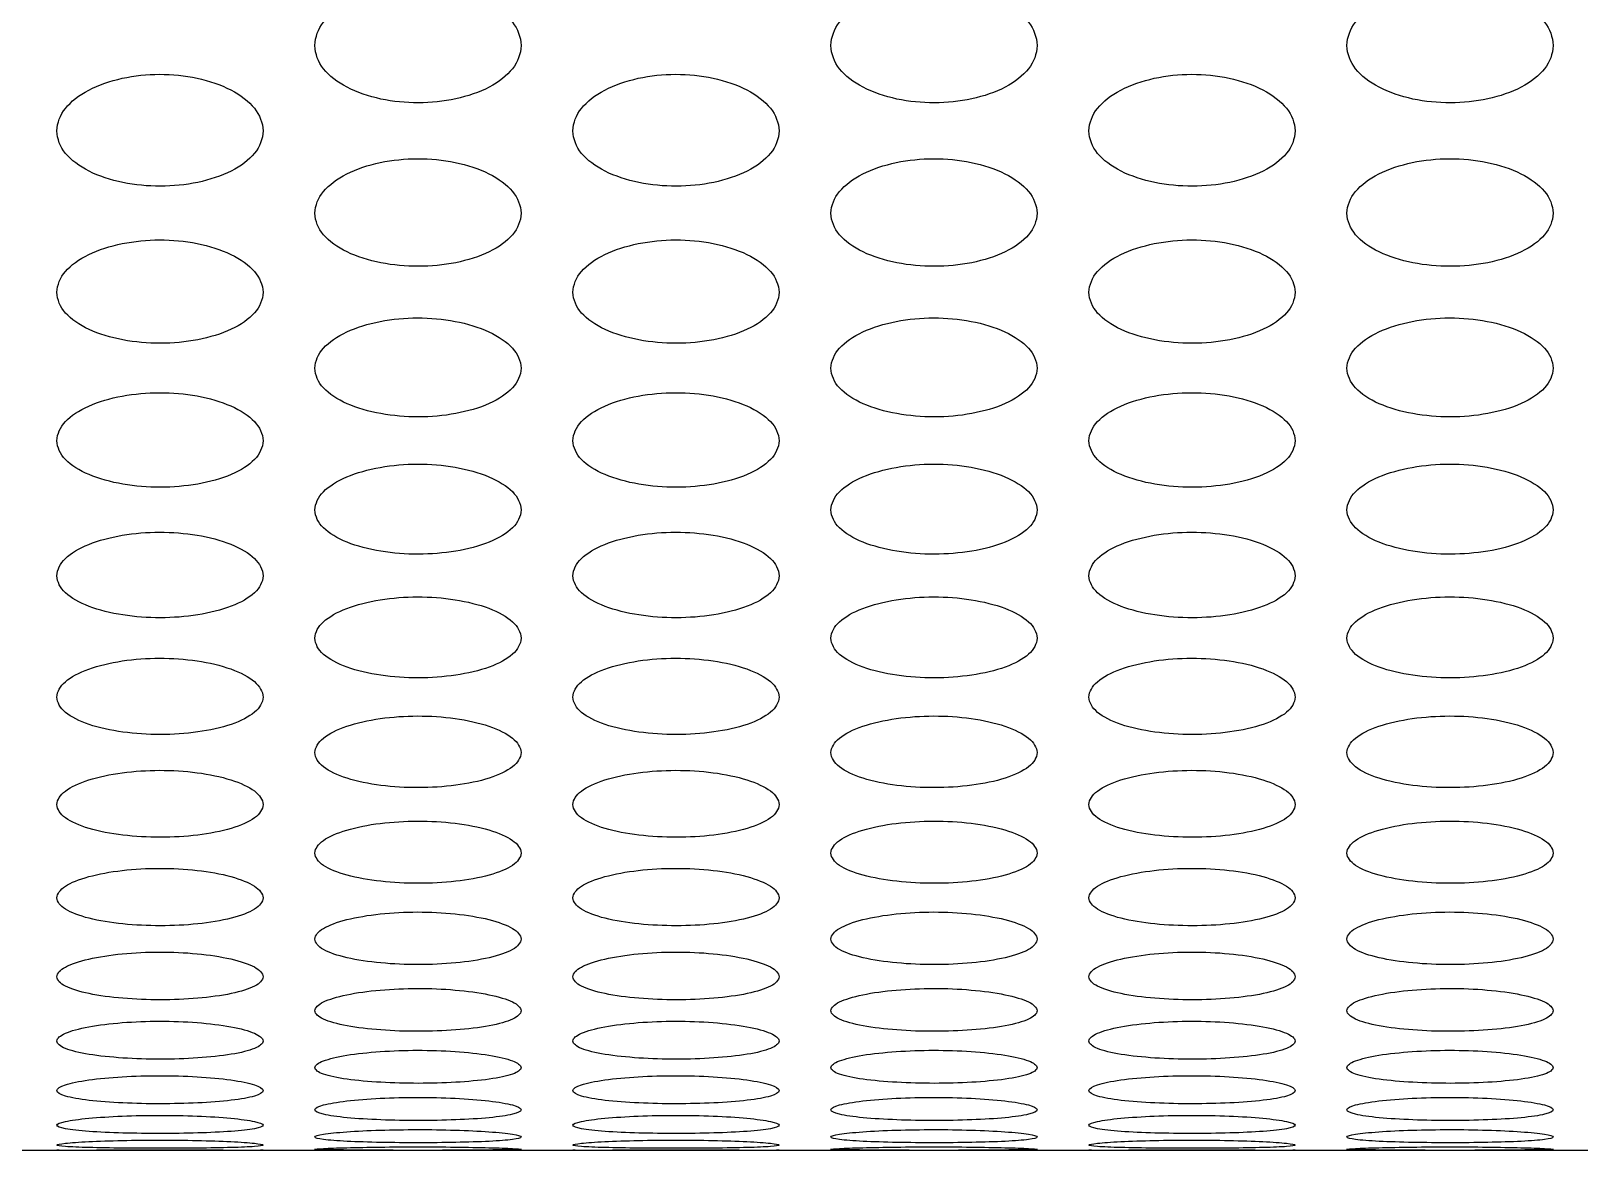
# Model space of a CAD drawing. Header units: millimetres. Extents: x 750 to 8479, y 2174 to 4333.
# Drawn here: x 2632.2 to 2692.2, y 3509.3 to 3552.7 of the extents above; entities that cross this region are included whole.
import ezdxf

# ---------------------------------------------------------------- set-up
doc = ezdxf.new("R2010")
doc.units = ezdxf.units.MM
doc.header["$LTSCALE"] = 153.67
doc.layers.get('0').update_dxf_attribs({"linetype": 'CONTINUOUS'})
doc.layers.add('02___PRT_ALL_AXES', color=7, linetype='CONTINUOUS')

msp = doc.modelspace()

# ---------------------------------------------------------------- linework, layer by layer
at = {"linetype": 'Continuous'}
msp.add_line((2284.7516, 3509.32203), (2725.87682, 3509.32203), dxfattribs=at)
at = {"layer": '02___PRT_ALL_AXES', "linetype": 'Continuous'}
for p, q in [((2646.20302, 3509.32203), (2645.94079, 3509.32203)), ((2648.39163, 3509.32203), (2648.1199, 3509.32203)), ((2666.20302, 3509.32203), (2665.94079, 3509.32203)), ((2668.39163, 3509.32203), (2668.1199, 3509.32203)), ((2686.20302, 3509.32203), (2685.94079, 3509.32203)), ((2688.39163, 3509.32203), (2688.1199, 3509.32203))]:
    msp.add_line(p, q, dxfattribs=at)
for points in [[(2643.16421, 3552.15698), (2643.18605, 3552.48955), (2643.39803, 3553.08762), (2644.34098, 3553.84616), (2645.68085, 3554.32682), (2647.14755, 3554.48557), (2648.62142, 3554.33322), (2649.97591, 3553.85351), (2650.92905, 3553.09099), (2651.14258, 3552.49089), (2651.16421, 3552.15698)], [(2663.16421, 3552.15698), (2663.18605, 3552.48955), (2663.39803, 3553.08762), (2664.34098, 3553.84616), (2665.68085, 3554.32682), (2667.14755, 3554.48557), (2668.62142, 3554.33322), (2669.97591, 3553.85351), (2670.92905, 3553.09099), (2671.14258, 3552.49089), (2671.16421, 3552.15698)], [(2683.16421, 3552.15698), (2683.18605, 3552.48955), (2683.39803, 3553.08762), (2684.34098, 3553.84616), (2685.68085, 3554.32682), (2687.14755, 3554.48557), (2688.62142, 3554.33322), (2689.97591, 3553.85351), (2690.92905, 3553.09099), (2691.14258, 3552.49089), (2691.16421, 3552.15698)], [(2651.16421, 3552.15698), (2651.14237, 3551.82442), (2650.93039, 3551.23305), (2649.98744, 3550.49611), (2648.64757, 3550.03555), (2647.18087, 3549.88442), (2645.707, 3550.02945), (2644.35251, 3550.48901), (2643.39937, 3551.22972), (2643.18584, 3551.82308), (2643.16421, 3552.15698)], [(2671.16421, 3552.15698), (2671.14237, 3551.82442), (2670.93039, 3551.23305), (2669.98744, 3550.49611), (2668.64757, 3550.03555), (2667.18087, 3549.88442), (2665.707, 3550.02945), (2664.35251, 3550.48901), (2663.39937, 3551.22972), (2663.18584, 3551.82308), (2663.16421, 3552.15698)], [(2691.16421, 3552.15698), (2691.14237, 3551.82442), (2690.93039, 3551.23305), (2689.98744, 3550.49611), (2688.64757, 3550.03555), (2687.18087, 3549.88442), (2685.707, 3550.02945), (2684.35251, 3550.48901), (2683.39937, 3551.22972), (2683.18584, 3551.82308), (2683.16421, 3552.15698)], [(2633.16421, 3548.84364), (2633.18605, 3549.16424), (2633.39803, 3549.74098), (2634.34098, 3550.47281), (2635.68085, 3550.9367), (2637.14755, 3551.08994), (2638.62142, 3550.94287), (2639.97591, 3550.47989), (2640.92905, 3549.74423), (2641.14258, 3549.16553), (2641.16421, 3548.84364)], [(2653.16421, 3548.84364), (2653.18605, 3549.16424), (2653.39803, 3549.74098), (2654.34098, 3550.47281), (2655.68085, 3550.9367), (2657.14755, 3551.08994), (2658.62142, 3550.94287), (2659.97591, 3550.47989), (2660.92905, 3549.74423), (2661.14258, 3549.16553), (2661.16421, 3548.84364)], [(2673.16421, 3548.84364), (2673.18605, 3549.16424), (2673.39803, 3549.74098), (2674.34098, 3550.47281), (2675.68085, 3550.9367), (2677.14755, 3551.08994), (2678.62142, 3550.94287), (2679.97591, 3550.47989), (2680.92905, 3549.74423), (2681.14258, 3549.16553), (2681.16421, 3548.84364)], [(2641.16421, 3548.84364), (2641.14237, 3548.52303), (2640.93039, 3547.95311), (2639.98744, 3547.24323), (2638.64757, 3546.79976), (2637.18087, 3546.65426), (2635.707, 3546.79388), (2634.35251, 3547.2364), (2633.39937, 3547.9499), (2633.18584, 3548.52174), (2633.16421, 3548.84364)], [(2661.16421, 3548.84364), (2661.14237, 3548.52303), (2660.93039, 3547.95311), (2659.98744, 3547.24323), (2658.64757, 3546.79976), (2657.18087, 3546.65426), (2655.707, 3546.79388), (2654.35251, 3547.2364), (2653.39937, 3547.9499), (2653.18584, 3548.52174), (2653.16421, 3548.84364)], [(2681.16421, 3548.84364), (2681.14237, 3548.52303), (2680.93039, 3547.95311), (2679.98744, 3547.24323), (2678.64757, 3546.79976), (2677.18087, 3546.65426), (2675.707, 3546.79388), (2674.35251, 3547.2364), (2673.39937, 3547.9499), (2673.18584, 3548.52174), (2673.16421, 3548.84364)], [(2643.16421, 3545.65259), (2643.18605, 3545.96104), (2643.39803, 3546.51611), (2644.34098, 3547.22079), (2645.68085, 3547.66765), (2647.14755, 3547.81529), (2648.62142, 3547.6736), (2649.97591, 3547.22761), (2650.92905, 3546.51923), (2651.14258, 3545.96229), (2651.16421, 3545.65259)], [(2663.16421, 3545.65259), (2663.18605, 3545.96104), (2663.39803, 3546.51611), (2664.34098, 3547.22079), (2665.68085, 3547.66765), (2667.14755, 3547.81529), (2668.62142, 3547.6736), (2669.97591, 3547.22761), (2670.92905, 3546.51923), (2671.14258, 3545.96229), (2671.16421, 3545.65259)], [(2683.16421, 3545.65259), (2683.18605, 3545.96104), (2683.39803, 3546.51611), (2684.34098, 3547.22079), (2685.68085, 3547.66765), (2687.14755, 3547.81529), (2688.62142, 3547.6736), (2689.97591, 3547.22761), (2690.92905, 3546.51923), (2691.14258, 3545.96229), (2691.16421, 3545.65259)], [(2651.16421, 3545.65259), (2651.14237, 3545.34413), (2650.93039, 3544.79598), (2649.98744, 3544.11358), (2648.64757, 3543.68746), (2647.18087, 3543.54768), (2645.707, 3543.68181), (2644.35251, 3544.10702), (2643.39937, 3544.7929), (2643.18584, 3545.34289), (2643.16421, 3545.65259)], [(2671.16421, 3545.65259), (2671.14237, 3545.34413), (2670.93039, 3544.79598), (2669.98744, 3544.11358), (2668.64757, 3543.68746), (2667.18087, 3543.54768), (2665.707, 3543.68181), (2664.35251, 3544.10702), (2663.39937, 3544.7929), (2663.18584, 3545.34289), (2663.16421, 3545.65259)], [(2691.16421, 3545.65259), (2691.14237, 3545.34413), (2690.93039, 3544.79598), (2689.98744, 3544.11358), (2688.64757, 3543.68746), (2687.18087, 3543.54768), (2685.707, 3543.68181), (2684.35251, 3544.10702), (2683.39937, 3544.7929), (2683.18584, 3545.34289), (2683.16421, 3545.65259)], [(2633.16421, 3542.58569), (2633.18605, 3542.88182), (2633.39803, 3543.41489), (2634.34098, 3544.09201), (2635.68085, 3544.52158), (2637.14755, 3544.66353), (2638.62142, 3544.5273), (2639.97591, 3544.09857), (2640.92905, 3543.41789), (2641.14258, 3542.88301), (2641.16421, 3542.58569)], [(2653.16421, 3542.58569), (2653.18605, 3542.88182), (2653.39803, 3543.41489), (2654.34098, 3544.09201), (2655.68085, 3544.52158), (2657.14755, 3544.66353), (2658.62142, 3544.5273), (2659.97591, 3544.09857), (2660.92905, 3543.41789), (2661.14258, 3542.88301), (2661.16421, 3542.58569)], [(2673.16421, 3542.58569), (2673.18605, 3542.88182), (2673.39803, 3543.41489), (2674.34098, 3544.09201), (2675.68085, 3544.52158), (2677.14755, 3544.66353), (2678.62142, 3544.5273), (2679.97591, 3544.09857), (2680.92905, 3543.41789), (2681.14258, 3542.88301), (2681.16421, 3542.58569)], [(2641.16421, 3542.58569), (2641.14237, 3542.28956), (2640.93039, 3541.76351), (2639.98744, 3541.10899), (2638.64757, 3540.70046), (2637.18087, 3540.56648), (2635.707, 3540.69505), (2634.35251, 3541.10269), (2633.39937, 3541.76055), (2633.18584, 3542.28837), (2633.16421, 3542.58569)], [(2661.16421, 3542.58569), (2661.14237, 3542.28956), (2660.93039, 3541.76351), (2659.98744, 3541.10899), (2658.64757, 3540.70046), (2657.18087, 3540.56648), (2655.707, 3540.69505), (2654.35251, 3541.10269), (2653.39937, 3541.76055), (2653.18584, 3542.28837), (2653.16421, 3542.58569)], [(2681.16421, 3542.58569), (2681.14237, 3542.28956), (2680.93039, 3541.76351), (2679.98744, 3541.10899), (2678.64757, 3540.70046), (2677.18087, 3540.56648), (2675.707, 3540.69505), (2674.35251, 3541.10269), (2673.39937, 3541.76055), (2673.18584, 3542.28837), (2673.16421, 3542.58569)], [(2643.16421, 3539.64474), (2643.18605, 3539.92837), (2643.39803, 3540.43913), (2644.34098, 3541.08831), (2645.68085, 3541.50032), (2647.14755, 3541.63651), (2648.62142, 3541.50581), (2649.97591, 3541.09459), (2650.92905, 3540.44201), (2651.14258, 3539.92951), (2651.16421, 3539.64474)], [(2663.16421, 3539.64474), (2663.18605, 3539.92837), (2663.39803, 3540.43913), (2664.34098, 3541.08831), (2665.68085, 3541.50032), (2667.14755, 3541.63651), (2668.62142, 3541.50581), (2669.97591, 3541.09459), (2670.92905, 3540.44201), (2671.14258, 3539.92951), (2671.16421, 3539.64474)], [(2683.16421, 3539.64474), (2683.18605, 3539.92837), (2683.39803, 3540.43913), (2684.34098, 3541.08831), (2685.68085, 3541.50032), (2687.14755, 3541.63651), (2688.62142, 3541.50581), (2689.97591, 3541.09459), (2690.92905, 3540.44201), (2691.14258, 3539.92951), (2691.16421, 3539.64474)], [(2651.16421, 3539.64474), (2651.14237, 3539.36111), (2650.93039, 3538.85746), (2649.98744, 3538.2312), (2648.64757, 3537.84051), (2647.18087, 3537.7124), (2645.707, 3537.83533), (2644.35251, 3538.22518), (2643.39937, 3538.85463), (2643.18584, 3539.35997), (2643.16421, 3539.64474)], [(2671.16421, 3539.64474), (2671.14237, 3539.36111), (2670.93039, 3538.85746), (2669.98744, 3538.2312), (2668.64757, 3537.84051), (2667.18087, 3537.7124), (2665.707, 3537.83533), (2664.35251, 3538.22518), (2663.39937, 3538.85463), (2663.18584, 3539.35997), (2663.16421, 3539.64474)], [(2691.16421, 3539.64474), (2691.14237, 3539.36111), (2690.93039, 3538.85746), (2689.98744, 3538.2312), (2688.64757, 3537.84051), (2687.18087, 3537.7124), (2685.707, 3537.83533), (2684.35251, 3538.22518), (2683.39937, 3538.85463), (2683.18584, 3539.35997), (2683.16421, 3539.64474)], [(2633.16421, 3536.83146), (2633.18605, 3537.10242), (2633.39803, 3537.59058), (2634.34098, 3538.21142), (2635.68085, 3538.60565), (2637.14755, 3538.73598), (2638.62142, 3538.6109), (2639.97591, 3538.21743), (2640.92905, 3537.59333), (2641.14258, 3537.10351), (2641.16421, 3536.83146)], [(2653.16421, 3536.83146), (2653.18605, 3537.10242), (2653.39803, 3537.59058), (2654.34098, 3538.21142), (2655.68085, 3538.60565), (2657.14755, 3538.73598), (2658.62142, 3538.6109), (2659.97591, 3538.21743), (2660.92905, 3537.59333), (2661.14258, 3537.10351), (2661.16421, 3536.83146)], [(2673.16421, 3536.83146), (2673.18605, 3537.10242), (2673.39803, 3537.59058), (2674.34098, 3538.21142), (2675.68085, 3538.60565), (2677.14755, 3538.73598), (2678.62142, 3538.6109), (2679.97591, 3538.21743), (2680.92905, 3537.59333), (2681.14258, 3537.10351), (2681.16421, 3536.83146)], [(2641.16421, 3536.83146), (2641.14237, 3536.5605), (2640.93039, 3536.07954), (2639.98744, 3535.48191), (2638.64757, 3535.10927), (2637.18087, 3534.98712), (2635.707, 3535.10434), (2634.35251, 3535.47616), (2633.39937, 3536.07683), (2633.18584, 3536.55941), (2633.16421, 3536.83146)], [(2661.16421, 3536.83146), (2661.14237, 3536.5605), (2660.93039, 3536.07954), (2659.98744, 3535.48191), (2658.64757, 3535.10927), (2657.18087, 3534.98712), (2655.707, 3535.10434), (2654.35251, 3535.47616), (2653.39937, 3536.07683), (2653.18584, 3536.55941), (2653.16421, 3536.83146)], [(2681.16421, 3536.83146), (2681.14237, 3536.5605), (2680.93039, 3536.07954), (2679.98744, 3535.48191), (2678.64757, 3535.10927), (2677.18087, 3534.98712), (2675.707, 3535.10434), (2674.35251, 3535.47616), (2673.39937, 3536.07683), (2673.18584, 3536.55941), (2673.16421, 3536.83146)], [(2643.16421, 3534.14748), (2643.18605, 3534.40562), (2643.39803, 3534.87088), (2644.34098, 3535.46303), (2645.68085, 3535.83925), (2647.14755, 3535.96366), (2648.62142, 3535.84426), (2649.97591, 3535.46877), (2650.92905, 3534.87351), (2651.14258, 3534.40666), (2651.16421, 3534.14748)], [(2663.16421, 3534.14748), (2663.18605, 3534.40562), (2663.39803, 3534.87088), (2664.34098, 3535.46303), (2665.68085, 3535.83925), (2667.14755, 3535.96366), (2668.62142, 3535.84426), (2669.97591, 3535.46877), (2670.92905, 3534.87351), (2671.14258, 3534.40666), (2671.16421, 3534.14748)], [(2683.16421, 3534.14748), (2683.18605, 3534.40562), (2683.39803, 3534.87088), (2684.34098, 3535.46303), (2685.68085, 3535.83925), (2687.14755, 3535.96366), (2688.62142, 3535.84426), (2689.97591, 3535.46877), (2690.92905, 3534.87351), (2691.14258, 3534.40666), (2691.16421, 3534.14748)], [(2651.16421, 3534.14748), (2651.14237, 3533.88934), (2650.93039, 3533.43136), (2649.98744, 3532.86271), (2648.64757, 3532.50835), (2647.18087, 3532.39222), (2645.707, 3532.50366), (2644.35251, 3532.85724), (2643.39937, 3533.42879), (2643.18584, 3533.8883), (2643.16421, 3534.14748)], [(2671.16421, 3534.14748), (2671.14237, 3533.88934), (2670.93039, 3533.43136), (2669.98744, 3532.86271), (2668.64757, 3532.50835), (2667.18087, 3532.39222), (2665.707, 3532.50366), (2664.35251, 3532.85724), (2663.39937, 3533.42879), (2663.18584, 3533.8883), (2663.16421, 3534.14748)], [(2691.16421, 3534.14748), (2691.14237, 3533.88934), (2690.93039, 3533.43136), (2689.98744, 3532.86271), (2688.64757, 3532.50835), (2687.18087, 3532.39222), (2685.707, 3532.50366), (2684.35251, 3532.85724), (2683.39937, 3533.42879), (2683.18584, 3533.8883), (2683.16421, 3534.14748)], [(2633.16421, 3531.59438), (2633.18605, 3531.83954), (2633.39803, 3532.28164), (2634.34098, 3532.84475), (2635.68085, 3533.20273), (2637.14755, 3533.32114), (2638.62142, 3533.2075), (2639.97591, 3532.85021), (2640.92905, 3532.28414), (2641.14258, 3531.84053), (2641.16421, 3531.59438)], [(2653.16421, 3531.59438), (2653.18605, 3531.83954), (2653.39803, 3532.28164), (2654.34098, 3532.84475), (2655.68085, 3533.20273), (2657.14755, 3533.32114), (2658.62142, 3533.2075), (2659.97591, 3532.85021), (2660.92905, 3532.28414), (2661.14258, 3531.84053), (2661.16421, 3531.59438)], [(2673.16421, 3531.59438), (2673.18605, 3531.83954), (2673.39803, 3532.28164), (2674.34098, 3532.84475), (2675.68085, 3533.20273), (2677.14755, 3533.32114), (2678.62142, 3533.2075), (2679.97591, 3532.85021), (2680.92905, 3532.28414), (2681.14258, 3531.84053), (2681.16421, 3531.59438)], [(2641.16421, 3531.59438), (2641.14237, 3531.34921), (2640.93039, 3530.91448), (2639.98744, 3530.37513), (2638.64757, 3530.03925), (2637.18087, 3529.92922), (2635.707, 3530.03481), (2634.35251, 3530.36994), (2633.39937, 3530.91203), (2633.18584, 3531.34822), (2633.16421, 3531.59438)], [(2661.16421, 3531.59438), (2661.14237, 3531.34921), (2660.93039, 3530.91448), (2659.98744, 3530.37513), (2658.64757, 3530.03925), (2657.18087, 3529.92922), (2655.707, 3530.03481), (2654.35251, 3530.36994), (2653.39937, 3530.91203), (2653.18584, 3531.34822), (2653.16421, 3531.59438)], [(2681.16421, 3531.59438), (2681.14237, 3531.34921), (2680.93039, 3530.91448), (2679.98744, 3530.37513), (2678.64757, 3530.03925), (2677.18087, 3529.92922), (2675.707, 3530.03481), (2674.35251, 3530.36994), (2673.39937, 3530.91203), (2673.18584, 3531.34822), (2673.16421, 3531.59438)], [(2643.16421, 3529.17363), (2643.18605, 3529.40568), (2643.39803, 3529.82436), (2644.34098, 3530.3581), (2645.68085, 3530.69764), (2647.14755, 3530.80998), (2648.62142, 3530.70216), (2649.97591, 3530.36328), (2650.92905, 3529.82672), (2651.14258, 3529.40661), (2651.16421, 3529.17363)], [(2663.16421, 3529.17363), (2663.18605, 3529.40568), (2663.39803, 3529.82436), (2664.34098, 3530.3581), (2665.68085, 3530.69764), (2667.14755, 3530.80998), (2668.62142, 3530.70216), (2669.97591, 3530.36328), (2670.92905, 3529.82672), (2671.14258, 3529.40661), (2671.16421, 3529.17363)], [(2683.16421, 3529.17363), (2683.18605, 3529.40568), (2683.39803, 3529.82436), (2684.34098, 3530.3581), (2685.68085, 3530.69764), (2687.14755, 3530.80998), (2688.62142, 3530.70216), (2689.97591, 3530.36328), (2690.92905, 3529.82672), (2691.14258, 3529.40661), (2691.16421, 3529.17363)], [(2651.16421, 3529.17363), (2651.14237, 3528.94159), (2650.93039, 3528.53035), (2649.98744, 3528.02062), (2648.64757, 3527.70343), (2647.18087, 3527.59956), (2645.707, 3527.69924), (2644.35251, 3528.01573), (2643.39937, 3528.52804), (2643.18584, 3528.94065), (2643.16421, 3529.17363)], [(2671.16421, 3529.17363), (2671.14237, 3528.94159), (2670.93039, 3528.53035), (2669.98744, 3528.02062), (2668.64757, 3527.70343), (2667.18087, 3527.59956), (2665.707, 3527.69924), (2664.35251, 3528.01573), (2663.39937, 3528.52804), (2663.18584, 3528.94065), (2663.16421, 3529.17363)], [(2691.16421, 3529.17363), (2691.14237, 3528.94159), (2690.93039, 3528.53035), (2689.98744, 3528.02062), (2688.64757, 3527.70343), (2687.18087, 3527.59956), (2685.707, 3527.69924), (2684.35251, 3528.01573), (2683.39937, 3528.52804), (2683.18584, 3528.94065), (2683.16421, 3529.17363)], [(2633.16421, 3526.88667), (2633.18605, 3527.10546), (2633.39803, 3527.50048), (2634.34098, 3528.00454), (2635.68085, 3528.32543), (2637.14755, 3528.43164), (2638.62142, 3528.32971), (2639.97591, 3528.00943), (2640.92905, 3527.50271), (2641.14258, 3527.10634), (2641.16421, 3526.88667)], [(2653.16421, 3526.88667), (2653.18605, 3527.10546), (2653.39803, 3527.50048), (2654.34098, 3528.00454), (2655.68085, 3528.32543), (2657.14755, 3528.43164), (2658.62142, 3528.32971), (2659.97591, 3528.00943), (2660.92905, 3527.50271), (2661.14258, 3527.10634), (2661.16421, 3526.88667)], [(2673.16421, 3526.88667), (2673.18605, 3527.10546), (2673.39803, 3527.50048), (2674.34098, 3528.00454), (2675.68085, 3528.32543), (2677.14755, 3528.43164), (2678.62142, 3528.32971), (2679.97591, 3528.00943), (2680.92905, 3527.50271), (2681.14258, 3527.10634), (2681.16421, 3526.88667)], [(2641.16421, 3526.88667), (2641.14237, 3526.66788), (2640.93039, 3526.28038), (2639.98744, 3525.80057), (2638.64757, 3525.50225), (2637.18087, 3525.40459), (2635.707, 3525.4983), (2634.35251, 3525.79596), (2633.39937, 3526.2782), (2633.18584, 3526.667), (2633.16421, 3526.88667)], [(2661.16421, 3526.88667), (2661.14237, 3526.66788), (2660.93039, 3526.28038), (2659.98744, 3525.80057), (2658.64757, 3525.50225), (2657.18087, 3525.40459), (2655.707, 3525.4983), (2654.35251, 3525.79596), (2653.39937, 3526.2782), (2653.18584, 3526.667), (2653.16421, 3526.88667)], [(2681.16421, 3526.88667), (2681.14237, 3526.66788), (2680.93039, 3526.28038), (2679.98744, 3525.80057), (2678.64757, 3525.50225), (2677.18087, 3525.40459), (2675.707, 3525.4983), (2674.35251, 3525.79596), (2673.39937, 3526.2782), (2673.18584, 3526.667), (2673.16421, 3526.88667)], [(2643.16421, 3524.73482), (2643.18605, 3524.94023), (2643.39803, 3525.31135), (2644.34098, 3525.78544), (2645.68085, 3526.0875), (2647.14755, 3526.18751), (2648.62142, 3526.09152), (2649.97591, 3525.79004), (2650.92905, 3525.31344), (2651.14258, 3524.94105), (2651.16421, 3524.73482)], [(2663.16421, 3524.73482), (2663.18605, 3524.94023), (2663.39803, 3525.31135), (2664.34098, 3525.78544), (2665.68085, 3526.0875), (2667.14755, 3526.18751), (2668.62142, 3526.09152), (2669.97591, 3525.79004), (2670.92905, 3525.31344), (2671.14258, 3524.94105), (2671.16421, 3524.73482)], [(2683.16421, 3524.73482), (2683.18605, 3524.94023), (2683.39803, 3525.31135), (2684.34098, 3525.78544), (2685.68085, 3526.0875), (2687.14755, 3526.18751), (2688.62142, 3526.09152), (2689.97591, 3525.79004), (2690.92905, 3525.31344), (2691.14258, 3524.94105), (2691.16421, 3524.73482)], [(2651.16421, 3524.73482), (2651.14237, 3524.52941), (2650.93039, 3524.16587), (2649.98744, 3523.71626), (2648.64757, 3523.43698), (2647.18087, 3523.34559), (2645.707, 3523.43329), (2644.35251, 3523.71195), (2643.39937, 3524.16383), (2643.18584, 3524.52858), (2643.16421, 3524.73482)], [(2671.16421, 3524.73482), (2671.14237, 3524.52941), (2670.93039, 3524.16587), (2669.98744, 3523.71626), (2668.64757, 3523.43698), (2667.18087, 3523.34559), (2665.707, 3523.43329), (2664.35251, 3523.71195), (2663.39937, 3524.16383), (2663.18584, 3524.52858), (2663.16421, 3524.73482)], [(2691.16421, 3524.73482), (2691.14237, 3524.52941), (2690.93039, 3524.16587), (2689.98744, 3523.71626), (2688.64757, 3523.43698), (2687.18087, 3523.34559), (2685.707, 3523.43329), (2684.35251, 3523.71195), (2683.39937, 3524.16383), (2683.18584, 3524.52858), (2683.16421, 3524.73482)], [(2633.16421, 3522.71933), (2633.18605, 3522.91124), (2633.39803, 3523.25825), (2634.34098, 3523.70209), (2635.68085, 3523.98514), (2637.14755, 3524.0789), (2638.62142, 3523.98892), (2639.97591, 3523.7064), (2640.92905, 3523.26021), (2641.14258, 3522.91201), (2641.16421, 3522.71933)], [(2653.16421, 3522.71933), (2653.18605, 3522.91124), (2653.39803, 3523.25825), (2654.34098, 3523.70209), (2655.68085, 3523.98514), (2657.14755, 3524.0789), (2658.62142, 3523.98892), (2659.97591, 3523.7064), (2660.92905, 3523.26021), (2661.14258, 3522.91201), (2661.16421, 3522.71933)], [(2673.16421, 3522.71933), (2673.18605, 3522.91124), (2673.39803, 3523.25825), (2674.34098, 3523.70209), (2675.68085, 3523.98514), (2677.14755, 3524.0789), (2678.62142, 3523.98892), (2679.97591, 3523.7064), (2680.92905, 3523.26021), (2681.14258, 3522.91201), (2681.16421, 3522.71933)], [(2641.16421, 3522.71933), (2641.14237, 3522.52742), (2640.93039, 3522.18807), (2639.98744, 3521.76892), (2638.64757, 3521.50884), (2637.18087, 3521.42378), (2635.707, 3521.5054), (2634.35251, 3521.7649), (2633.39937, 3522.18616), (2633.18584, 3522.52665), (2633.16421, 3522.71933)], [(2661.16421, 3522.71933), (2661.14237, 3522.52742), (2660.93039, 3522.18807), (2659.98744, 3521.76892), (2658.64757, 3521.50884), (2657.18087, 3521.42378), (2655.707, 3521.5054), (2654.35251, 3521.7649), (2653.39937, 3522.18616), (2653.18584, 3522.52665), (2653.16421, 3522.71933)], [(2681.16421, 3522.71933), (2681.14237, 3522.52742), (2680.93039, 3522.18807), (2679.98744, 3521.76892), (2678.64757, 3521.50884), (2677.18087, 3521.42378), (2675.707, 3521.5054), (2674.35251, 3521.7649), (2673.39937, 3522.18616), (2673.18584, 3522.52665), (2673.16421, 3522.71933)], [(2643.16421, 3520.84139), (2643.18605, 3521.01969), (2643.39803, 3521.34239), (2644.34098, 3521.75571), (2645.68085, 3522.01959), (2647.14755, 3522.10705), (2648.62142, 3522.02311), (2649.97591, 3521.75972), (2650.92905, 3521.34421), (2651.14258, 3521.0204), (2651.16421, 3520.84139)], [(2663.16421, 3520.84139), (2663.18605, 3521.01969), (2663.39803, 3521.34239), (2664.34098, 3521.75571), (2665.68085, 3522.01959), (2667.14755, 3522.10705), (2668.62142, 3522.02311), (2669.97591, 3521.75972), (2670.92905, 3521.34421), (2671.14258, 3521.0204), (2671.16421, 3520.84139)], [(2683.16421, 3520.84139), (2683.18605, 3521.01969), (2683.39803, 3521.34239), (2684.34098, 3521.75571), (2685.68085, 3522.01959), (2687.14755, 3522.10705), (2688.62142, 3522.02311), (2689.97591, 3521.75972), (2690.92905, 3521.34421), (2691.14258, 3521.0204), (2691.16421, 3520.84139)], [(2651.16421, 3520.84139), (2651.14237, 3520.66309), (2650.93039, 3520.34811), (2649.98744, 3519.95967), (2648.64757, 3519.71895), (2647.18087, 3519.64027), (2645.707, 3519.71577), (2644.35251, 3519.95595), (2643.39937, 3520.34634), (2643.18584, 3520.66238), (2643.16421, 3520.84139)], [(2671.16421, 3520.84139), (2671.14237, 3520.66309), (2670.93039, 3520.34811), (2669.98744, 3519.95967), (2668.64757, 3519.71895), (2667.18087, 3519.64027), (2665.707, 3519.71577), (2664.35251, 3519.95595), (2663.39937, 3520.34634), (2663.18584, 3520.66238), (2663.16421, 3520.84139)], [(2691.16421, 3520.84139), (2691.14237, 3520.66309), (2690.93039, 3520.34811), (2689.98744, 3519.95967), (2688.64757, 3519.71895), (2687.18087, 3519.64027), (2685.707, 3519.71577), (2684.35251, 3519.95595), (2683.39937, 3520.34634), (2683.18584, 3520.66238), (2683.16421, 3520.84139)], [(2633.16421, 3519.10209), (2633.18605, 3519.26667), (2633.39803, 3519.56487), (2634.34098, 3519.94744), (2635.68085, 3520.192), (2637.14755, 3520.27309), (2638.62142, 3520.19526), (2639.97591, 3519.95116), (2640.92905, 3519.56655), (2641.14258, 3519.26733), (2641.16421, 3519.10209)], [(2653.16421, 3519.10209), (2653.18605, 3519.26667), (2653.39803, 3519.56487), (2654.34098, 3519.94744), (2655.68085, 3520.192), (2657.14755, 3520.27309), (2658.62142, 3520.19526), (2659.97591, 3519.95116), (2660.92905, 3519.56655), (2661.14258, 3519.26733), (2661.16421, 3519.10209)], [(2673.16421, 3519.10209), (2673.18605, 3519.26667), (2673.39803, 3519.56487), (2674.34098, 3519.94744), (2675.68085, 3520.192), (2677.14755, 3520.27309), (2678.62142, 3520.19526), (2679.97591, 3519.95116), (2680.92905, 3519.56655), (2681.14258, 3519.26733), (2681.16421, 3519.10209)], [(2641.16421, 3519.10209), (2641.14237, 3518.93751), (2640.93039, 3518.64709), (2639.98744, 3518.28959), (2638.64757, 3518.06836), (2637.18087, 3517.9961), (2635.707, 3518.06543), (2634.35251, 3518.28616), (2633.39937, 3518.64546), (2633.18584, 3518.93685), (2633.16421, 3519.10209)], [(2661.16421, 3519.10209), (2661.14237, 3518.93751), (2660.93039, 3518.64709), (2659.98744, 3518.28959), (2658.64757, 3518.06836), (2657.18087, 3517.9961), (2655.707, 3518.06543), (2654.35251, 3518.28616), (2653.39937, 3518.64546), (2653.18584, 3518.93685), (2653.16421, 3519.10209)], [(2681.16421, 3519.10209), (2681.14237, 3518.93751), (2680.93039, 3518.64709), (2679.98744, 3518.28959), (2678.64757, 3518.06836), (2677.18087, 3517.9961), (2675.707, 3518.06543), (2674.35251, 3518.28616), (2673.39937, 3518.64546), (2673.18584, 3518.93685), (2673.16421, 3519.10209)], [(2643.16421, 3517.50245), (2643.18605, 3517.65321), (2643.39803, 3517.92674), (2644.34098, 3518.27834), (2645.68085, 3518.50342), (2647.14755, 3518.57811), (2648.62142, 3518.50642), (2649.97591, 3518.28175), (2650.92905, 3517.92828), (2651.14258, 3517.65382), (2651.16421, 3517.50245)], [(2663.16421, 3517.50245), (2663.18605, 3517.65321), (2663.39803, 3517.92674), (2664.34098, 3518.27834), (2665.68085, 3518.50342), (2667.14755, 3518.57811), (2668.62142, 3518.50642), (2669.97591, 3518.28175), (2670.92905, 3517.92828), (2671.14258, 3517.65382), (2671.16421, 3517.50245)], [(2683.16421, 3517.50245), (2683.18605, 3517.65321), (2683.39803, 3517.92674), (2684.34098, 3518.27834), (2685.68085, 3518.50342), (2687.14755, 3518.57811), (2688.62142, 3518.50642), (2689.97591, 3518.28175), (2690.92905, 3517.92828), (2691.14258, 3517.65382), (2691.16421, 3517.50245)], [(2651.16421, 3517.50245), (2651.14237, 3517.35168), (2650.93039, 3517.08599), (2649.98744, 3516.75963), (2648.64757, 3516.55802), (2647.18087, 3516.49223), (2645.707, 3516.55536), (2644.35251, 3516.7565), (2643.39937, 3517.0845), (2643.18584, 3517.35108), (2643.16421, 3517.50245)], [(2671.16421, 3517.50245), (2671.14237, 3517.35168), (2670.93039, 3517.08599), (2669.98744, 3516.75963), (2668.64757, 3516.55802), (2667.18087, 3516.49223), (2665.707, 3516.55536), (2664.35251, 3516.7565), (2663.39937, 3517.0845), (2663.18584, 3517.35108), (2663.16421, 3517.50245)], [(2691.16421, 3517.50245), (2691.14237, 3517.35168), (2690.93039, 3517.08599), (2689.98744, 3516.75963), (2688.64757, 3516.55802), (2687.18087, 3516.49223), (2685.707, 3516.55536), (2684.35251, 3516.7565), (2683.39937, 3517.0845), (2683.18584, 3517.35108), (2683.16421, 3517.50245)], [(2633.16421, 3516.0434), (2633.18605, 3516.18026), (2633.39803, 3516.42895), (2634.34098, 3516.74937), (2635.68085, 3516.95485), (2637.14755, 3517.02309), (2638.62142, 3516.95759), (2639.97591, 3516.75248), (2640.92905, 3516.43035), (2641.14258, 3516.18081), (2641.16421, 3516.0434)], [(2653.16421, 3516.0434), (2653.18605, 3516.18026), (2653.39803, 3516.42895), (2654.34098, 3516.74937), (2655.68085, 3516.95485), (2657.14755, 3517.02309), (2658.62142, 3516.95759), (2659.97591, 3516.75248), (2660.92905, 3516.43035), (2661.14258, 3516.18081), (2661.16421, 3516.0434)], [(2673.16421, 3516.0434), (2673.18605, 3516.18026), (2673.39803, 3516.42895), (2674.34098, 3516.74937), (2675.68085, 3516.95485), (2677.14755, 3517.02309), (2678.62142, 3516.95759), (2679.97591, 3516.75248), (2680.92905, 3516.43035), (2681.14258, 3516.18081), (2681.16421, 3516.0434)], [(2641.16421, 3516.0434), (2641.14237, 3515.90653), (2640.93039, 3515.66572), (2639.98744, 3515.37069), (2638.64757, 3515.18883), (2637.18087, 3515.12954), (2635.707, 3515.18643), (2634.35251, 3515.36787), (2633.39937, 3515.66437), (2633.18584, 3515.90598), (2633.16421, 3516.0434)], [(2661.16421, 3516.0434), (2661.14237, 3515.90653), (2660.93039, 3515.66572), (2659.98744, 3515.37069), (2658.64757, 3515.18883), (2657.18087, 3515.12954), (2655.707, 3515.18643), (2654.35251, 3515.36787), (2653.39937, 3515.66437), (2653.18584, 3515.90598), (2653.16421, 3516.0434)], [(2681.16421, 3516.0434), (2681.14237, 3515.90653), (2680.93039, 3515.66572), (2679.98744, 3515.37069), (2678.64757, 3515.18883), (2677.18087, 3515.12954), (2675.707, 3515.18643), (2674.35251, 3515.36787), (2673.39937, 3515.66437), (2673.18584, 3515.90598), (2673.16421, 3516.0434)], [(2643.16421, 3514.72579), (2643.18605, 3514.84867), (2643.39803, 3515.07237), (2644.34098, 3515.36143), (2645.68085, 3515.54719), (2647.14755, 3515.60894), (2648.62142, 3515.54967), (2649.97591, 3515.36424), (2650.92905, 3515.07364), (2651.14258, 3514.84916), (2651.16421, 3514.72579)], [(2663.16421, 3514.72579), (2663.18605, 3514.84867), (2663.39803, 3515.07237), (2664.34098, 3515.36143), (2665.68085, 3515.54719), (2667.14755, 3515.60894), (2668.62142, 3515.54967), (2669.97591, 3515.36424), (2670.92905, 3515.07364), (2671.14258, 3514.84916), (2671.16421, 3514.72579)], [(2683.16421, 3514.72579), (2683.18605, 3514.84867), (2683.39803, 3515.07237), (2684.34098, 3515.36143), (2685.68085, 3515.54719), (2687.14755, 3515.60894), (2688.62142, 3515.54967), (2689.97591, 3515.36424), (2690.92905, 3515.07364), (2691.14258, 3514.84916), (2691.16421, 3514.72579)], [(2633.16421, 3513.55039), (2633.18605, 3513.65922), (2633.39803, 3513.85781), (2634.34098, 3514.11533), (2635.68085, 3514.28126), (2637.14755, 3514.33649), (2638.62142, 3514.28348), (2639.97591, 3514.11784), (2640.92905, 3513.85893), (2641.14258, 3513.65966), (2641.16421, 3513.55039)], [(2651.16421, 3514.72579), (2651.14237, 3514.60291), (2650.93039, 3514.38712), (2649.98744, 3514.12359), (2648.64757, 3513.96158), (2647.18087, 3513.90883), (2645.707, 3513.95945), (2644.35251, 3514.12107), (2643.39937, 3514.38591), (2643.18584, 3514.60241), (2643.16421, 3514.72579)], [(2653.16421, 3513.55039), (2653.18605, 3513.65922), (2653.39803, 3513.85781), (2654.34098, 3514.11533), (2655.68085, 3514.28126), (2657.14755, 3514.33649), (2658.62142, 3514.28348), (2659.97591, 3514.11784), (2660.92905, 3513.85893), (2661.14258, 3513.65966), (2661.16421, 3513.55039)], [(2671.16421, 3514.72579), (2671.14237, 3514.60291), (2670.93039, 3514.38712), (2669.98744, 3514.12359), (2668.64757, 3513.96158), (2667.18087, 3513.90883), (2665.707, 3513.95945), (2664.35251, 3514.12107), (2663.39937, 3514.38591), (2663.18584, 3514.60241), (2663.16421, 3514.72579)], [(2673.16421, 3513.55039), (2673.18605, 3513.65922), (2673.39803, 3513.85781), (2674.34098, 3514.11533), (2675.68085, 3514.28126), (2677.14755, 3514.33649), (2678.62142, 3514.28348), (2679.97591, 3514.11784), (2680.92905, 3513.85893), (2681.14258, 3513.65966), (2681.16421, 3513.55039)], [(2691.16421, 3514.72579), (2691.14237, 3514.60291), (2690.93039, 3514.38712), (2689.98744, 3514.12359), (2688.64757, 3513.96158), (2687.18087, 3513.90883), (2685.707, 3513.95945), (2684.35251, 3514.12107), (2683.39937, 3514.38591), (2683.18584, 3514.60241), (2683.16421, 3514.72579)], [(2641.16421, 3513.55039), (2641.14237, 3513.44156), (2640.93039, 3513.25092), (2639.98744, 3513.01906), (2638.64757, 3512.87699), (2637.18087, 3512.83081), (2635.707, 3512.87512), (2634.35251, 3513.01684), (2633.39937, 3513.24985), (2633.18584, 3513.44112), (2633.16421, 3513.55039)], [(2643.16421, 3512.51789), (2643.18605, 3512.6126), (2643.39803, 3512.78597), (2644.34098, 3513.0118), (2645.68085, 3513.1578), (2647.14755, 3513.20647), (2648.62142, 3513.15976), (2649.97591, 3513.014), (2650.92905, 3512.78695), (2651.14258, 3512.61298), (2651.16421, 3512.51789)], [(2661.16421, 3513.55039), (2661.14237, 3513.44156), (2660.93039, 3513.25092), (2659.98744, 3513.01906), (2658.64757, 3512.87699), (2657.18087, 3512.83081), (2655.707, 3512.87512), (2654.35251, 3513.01684), (2653.39937, 3513.24985), (2653.18584, 3513.44112), (2653.16421, 3513.55039)], [(2663.16421, 3512.51789), (2663.18605, 3512.6126), (2663.39803, 3512.78597), (2664.34098, 3513.0118), (2665.68085, 3513.1578), (2667.14755, 3513.20647), (2668.62142, 3513.15976), (2669.97591, 3513.014), (2670.92905, 3512.78695), (2671.14258, 3512.61298), (2671.16421, 3512.51789)], [(2681.16421, 3513.55039), (2681.14237, 3513.44156), (2680.93039, 3513.25092), (2679.98744, 3513.01906), (2678.64757, 3512.87699), (2677.18087, 3512.83081), (2675.707, 3512.87512), (2674.35251, 3513.01684), (2673.39937, 3513.24985), (2673.18584, 3513.44112), (2673.16421, 3513.55039)], [(2683.16421, 3512.51789), (2683.18605, 3512.6126), (2683.39803, 3512.78597), (2684.34098, 3513.0118), (2685.68085, 3513.1578), (2687.14755, 3513.20647), (2688.62142, 3513.15976), (2689.97591, 3513.014), (2690.92905, 3512.78695), (2691.14258, 3512.61298), (2691.16421, 3512.51789)], [(2651.16421, 3512.51789), (2651.14237, 3512.42318), (2650.93039, 3512.2578), (2649.98744, 3512.05773), (2648.64757, 3511.93569), (2647.18087, 3511.8961), (2645.707, 3511.93408), (2644.35251, 3512.05582), (2643.39937, 3512.25687), (2643.18584, 3512.4228), (2643.16421, 3512.51789)], [(2671.16421, 3512.51789), (2671.14237, 3512.42318), (2670.93039, 3512.2578), (2669.98744, 3512.05773), (2668.64757, 3511.93569), (2667.18087, 3511.8961), (2665.707, 3511.93408), (2664.35251, 3512.05582), (2663.39937, 3512.25687), (2663.18584, 3512.4228), (2663.16421, 3512.51789)], [(2691.16421, 3512.51789), (2691.14237, 3512.42318), (2690.93039, 3512.2578), (2689.98744, 3512.05773), (2688.64757, 3511.93569), (2687.18087, 3511.8961), (2685.707, 3511.93408), (2684.35251, 3512.05582), (2683.39937, 3512.25687), (2683.18584, 3512.4228), (2683.16421, 3512.51789)], [(2633.16421, 3511.62889), (2633.18605, 3511.70943), (2633.39803, 3511.85746), (2634.34098, 3512.05148), (2635.68085, 3512.17747), (2637.14755, 3512.21955), (2638.62142, 3512.17916), (2639.97591, 3512.05337), (2640.92905, 3511.8583), (2641.14258, 3511.70975), (2641.16421, 3511.62889)], [(2653.16421, 3511.62889), (2653.18605, 3511.70943), (2653.39803, 3511.85746), (2654.34098, 3512.05148), (2655.68085, 3512.17747), (2657.14755, 3512.21955), (2658.62142, 3512.17916), (2659.97591, 3512.05337), (2660.92905, 3511.8583), (2661.14258, 3511.70975), (2661.16421, 3511.62889)], [(2673.16421, 3511.62889), (2673.18605, 3511.70943), (2673.39803, 3511.85746), (2674.34098, 3512.05148), (2675.68085, 3512.17747), (2677.14755, 3512.21955), (2678.62142, 3512.17916), (2679.97591, 3512.05337), (2680.92905, 3511.8583), (2681.14258, 3511.70975), (2681.16421, 3511.62889)], [(2641.16421, 3511.62889), (2641.14237, 3511.54835), (2640.93039, 3511.40833), (2639.98744, 3511.24017), (2638.64757, 3511.13822), (2637.18087, 3511.10526), (2635.707, 3511.13689), (2634.35251, 3511.23857), (2633.39937, 3511.40755), (2633.18584, 3511.54802), (2633.16421, 3511.62889)], [(2643.16421, 3510.88391), (2643.18605, 3510.95023), (2643.39803, 3511.07285), (2644.34098, 3511.23493), (2645.68085, 3511.34084), (2647.14755, 3511.37631), (2648.62142, 3511.34227), (2649.97591, 3511.23652), (2650.92905, 3511.07354), (2651.14258, 3510.95049), (2651.16421, 3510.88391)], [(2661.16421, 3511.62889), (2661.14237, 3511.54835), (2660.93039, 3511.40833), (2659.98744, 3511.24017), (2658.64757, 3511.13822), (2657.18087, 3511.10526), (2655.707, 3511.13689), (2654.35251, 3511.23857), (2653.39937, 3511.40755), (2653.18584, 3511.54802), (2653.16421, 3511.62889)], [(2663.16421, 3510.88391), (2663.18605, 3510.95023), (2663.39803, 3511.07285), (2664.34098, 3511.23493), (2665.68085, 3511.34084), (2667.14755, 3511.37631), (2668.62142, 3511.34227), (2669.97591, 3511.23652), (2670.92905, 3511.07354), (2671.14258, 3510.95049), (2671.16421, 3510.88391)], [(2681.16421, 3511.62889), (2681.14237, 3511.54835), (2680.93039, 3511.40833), (2679.98744, 3511.24017), (2678.64757, 3511.13822), (2677.18087, 3511.10526), (2675.707, 3511.13689), (2674.35251, 3511.23857), (2673.39937, 3511.40755), (2673.18584, 3511.54802), (2673.16421, 3511.62889)], [(2683.16421, 3510.88391), (2683.18605, 3510.95023), (2683.39803, 3511.07285), (2684.34098, 3511.23493), (2685.68085, 3511.34084), (2687.14755, 3511.37631), (2688.62142, 3511.34227), (2689.97591, 3511.23652), (2690.92905, 3511.07354), (2691.14258, 3510.95049), (2691.16421, 3510.88391)], [(2633.16421, 3510.28338), (2633.18605, 3510.33544), (2633.39803, 3510.43258), (2634.34098, 3510.56263), (2635.68085, 3510.6484), (2637.14755, 3510.67724), (2638.62142, 3510.64955), (2639.97591, 3510.56391), (2640.92905, 3510.43313), (2641.14258, 3510.33565), (2641.16421, 3510.28338)], [(2651.16421, 3510.88391), (2651.14237, 3510.81759), (2650.93039, 3510.70301), (2649.98744, 3510.56686), (2648.64757, 3510.48507), (2647.18087, 3510.45874), (2645.707, 3510.484), (2644.35251, 3510.56557), (2643.39937, 3510.70237), (2643.18584, 3510.81732), (2643.16421, 3510.88391)], [(2653.16421, 3510.28338), (2653.18605, 3510.33544), (2653.39803, 3510.43258), (2654.34098, 3510.56263), (2655.68085, 3510.6484), (2657.14755, 3510.67724), (2658.62142, 3510.64955), (2659.97591, 3510.56391), (2660.92905, 3510.43313), (2661.14258, 3510.33565), (2661.16421, 3510.28338)], [(2671.16421, 3510.88391), (2671.14237, 3510.81759), (2670.93039, 3510.70301), (2669.98744, 3510.56686), (2668.64757, 3510.48507), (2667.18087, 3510.45874), (2665.707, 3510.484), (2664.35251, 3510.56557), (2663.39937, 3510.70237), (2663.18584, 3510.81732), (2663.16421, 3510.88391)], [(2673.16421, 3510.28338), (2673.18605, 3510.33544), (2673.39803, 3510.43258), (2674.34098, 3510.56263), (2675.68085, 3510.6484), (2677.14755, 3510.67724), (2678.62142, 3510.64955), (2679.97591, 3510.56391), (2680.92905, 3510.43313), (2681.14258, 3510.33565), (2681.16421, 3510.28338)], [(2691.16421, 3510.88391), (2691.14237, 3510.81759), (2690.93039, 3510.70301), (2689.98744, 3510.56686), (2688.64757, 3510.48507), (2687.18087, 3510.45874), (2685.707, 3510.484), (2684.35251, 3510.56557), (2683.39937, 3510.70237), (2683.18584, 3510.81732), (2683.16421, 3510.88391)], [(2641.16421, 3510.28338), (2641.14237, 3510.23132), (2640.93039, 3510.14225), (2639.98744, 3510.03818), (2638.64757, 3509.9766), (2637.18087, 3509.95693), (2635.707, 3509.9758), (2634.35251, 3510.0372), (2633.39937, 3510.14175), (2633.18584, 3510.23111), (2633.16421, 3510.28338)], [(2643.16421, 3509.82766), (2643.18605, 3509.86543), (2643.39803, 3509.93702), (2644.34098, 3510.03498), (2645.68085, 3510.10055), (2647.14755, 3510.12274), (2648.62142, 3510.10143), (2649.97591, 3510.03595), (2650.92905, 3509.93743), (2651.14258, 3509.86559), (2651.16421, 3509.82766)], [(2661.16421, 3510.28338), (2661.14237, 3510.23132), (2660.93039, 3510.14225), (2659.98744, 3510.03818), (2658.64757, 3509.9766), (2657.18087, 3509.95693), (2655.707, 3509.9758), (2654.35251, 3510.0372), (2653.39937, 3510.14175), (2653.18584, 3510.23111), (2653.16421, 3510.28338)], [(2663.16421, 3509.82766), (2663.18605, 3509.86543), (2663.39803, 3509.93702), (2664.34098, 3510.03498), (2665.68085, 3510.10055), (2667.14755, 3510.12274), (2668.62142, 3510.10143), (2669.97591, 3510.03595), (2670.92905, 3509.93743), (2671.14258, 3509.86559), (2671.16421, 3509.82766)], [(2681.16421, 3510.28338), (2681.14237, 3510.23132), (2680.93039, 3510.14225), (2679.98744, 3510.03818), (2678.64757, 3509.9766), (2677.18087, 3509.95693), (2675.707, 3509.9758), (2674.35251, 3510.0372), (2673.39937, 3510.14175), (2673.18584, 3510.23111), (2673.16421, 3510.28338)], [(2683.16421, 3509.82766), (2683.18605, 3509.86543), (2683.39803, 3509.93702), (2684.34098, 3510.03498), (2685.68085, 3510.10055), (2687.14755, 3510.12274), (2688.62142, 3510.10143), (2689.97591, 3510.03595), (2690.92905, 3509.93743), (2691.14258, 3509.86559), (2691.16421, 3509.82766)], [(2633.16421, 3509.51701), (2633.18605, 3509.54047), (2633.39803, 3509.58648), (2634.34098, 3509.65227), (2635.68085, 3509.69761), (2637.14755, 3509.71313), (2638.62142, 3509.69822), (2639.97591, 3509.65293), (2640.92905, 3509.58674), (2641.14258, 3509.54057), (2641.16421, 3509.51701)], [(2641.16421, 3509.51701), (2641.14237, 3509.49354), (2640.93039, 3509.45563), (2639.98744, 3509.4159), (2638.64757, 3509.39483), (2637.18087, 3509.38849), (2635.707, 3509.39456), (2634.35251, 3509.41554), (2633.39937, 3509.45542), (2633.18584, 3509.49345), (2633.16421, 3509.51701)], [(2651.16421, 3509.82766), (2651.14237, 3509.78988), (2650.93039, 3509.72637), (2649.98744, 3509.65446), (2648.64757, 3509.61312), (2647.18087, 3509.60011), (2645.707, 3509.61258), (2644.35251, 3509.65379), (2643.39937, 3509.72602), (2643.18584, 3509.78973), (2643.16421, 3509.82766)], [(2643.16421, 3509.35161), (2643.18605, 3509.36075), (2643.39803, 3509.38114), (2644.34098, 3509.41474), (2645.68085, 3509.43981), (2647.14755, 3509.44867), (2648.62142, 3509.44016), (2649.97591, 3509.41509), (2650.92905, 3509.38126), (2651.14258, 3509.36079), (2651.16421, 3509.35161)], [(2653.16421, 3509.51701), (2653.18605, 3509.54047), (2653.39803, 3509.58648), (2654.34098, 3509.65227), (2655.68085, 3509.69761), (2657.14755, 3509.71313), (2658.62142, 3509.69822), (2659.97591, 3509.65293), (2660.92905, 3509.58674), (2661.14258, 3509.54057), (2661.16421, 3509.51701)], [(2661.16421, 3509.51701), (2661.14237, 3509.49354), (2660.93039, 3509.45563), (2659.98744, 3509.4159), (2658.64757, 3509.39483), (2657.18087, 3509.38849), (2655.707, 3509.39456), (2654.35251, 3509.41554), (2653.39937, 3509.45542), (2653.18584, 3509.49345), (2653.16421, 3509.51701)], [(2671.16421, 3509.82766), (2671.14237, 3509.78988), (2670.93039, 3509.72637), (2669.98744, 3509.65446), (2668.64757, 3509.61312), (2667.18087, 3509.60011), (2665.707, 3509.61258), (2664.35251, 3509.65379), (2663.39937, 3509.72602), (2663.18584, 3509.78973), (2663.16421, 3509.82766)], [(2663.16421, 3509.35161), (2663.18605, 3509.36075), (2663.39803, 3509.38114), (2664.34098, 3509.41474), (2665.68085, 3509.43981), (2667.14755, 3509.44867), (2668.62142, 3509.44016), (2669.97591, 3509.41509), (2670.92905, 3509.38126), (2671.14258, 3509.36079), (2671.16421, 3509.35161)], [(2673.16421, 3509.51701), (2673.18605, 3509.54047), (2673.39803, 3509.58648), (2674.34098, 3509.65227), (2675.68085, 3509.69761), (2677.14755, 3509.71313), (2678.62142, 3509.69822), (2679.97591, 3509.65293), (2680.92905, 3509.58674), (2681.14258, 3509.54057), (2681.16421, 3509.51701)], [(2681.16421, 3509.51701), (2681.14237, 3509.49354), (2680.93039, 3509.45563), (2679.98744, 3509.4159), (2678.64757, 3509.39483), (2677.18087, 3509.38849), (2675.707, 3509.39456), (2674.35251, 3509.41554), (2673.39937, 3509.45542), (2673.18584, 3509.49345), (2673.16421, 3509.51701)], [(2691.16421, 3509.82766), (2691.14237, 3509.78988), (2690.93039, 3509.72637), (2689.98744, 3509.65446), (2688.64757, 3509.61312), (2687.18087, 3509.60011), (2685.707, 3509.61258), (2684.35251, 3509.65379), (2683.39937, 3509.72602), (2683.18584, 3509.78973), (2683.16421, 3509.82766)], [(2683.16421, 3509.35161), (2683.18605, 3509.36075), (2683.39803, 3509.38114), (2684.34098, 3509.41474), (2685.68085, 3509.43981), (2687.14755, 3509.44867), (2688.62142, 3509.44016), (2689.97591, 3509.41509), (2690.92905, 3509.38126), (2691.14258, 3509.36079), (2691.16421, 3509.35161)], [(2633.16421, 3509.33156), (2633.18605, 3509.32637), (2633.39803, 3509.32114), (2634.34098, 3509.32252), (2635.68085, 3509.32732), (2637.14755, 3509.3295), (2638.62142, 3509.3274), (2639.97591, 3509.32256), (2640.92905, 3509.32111), (2641.14258, 3509.32635), (2641.16421, 3509.33156)], [(2653.16421, 3509.33156), (2653.18605, 3509.32637), (2653.39803, 3509.32114), (2654.34098, 3509.32252), (2655.68085, 3509.32732), (2657.14755, 3509.3295), (2658.62142, 3509.3274), (2659.97591, 3509.32256), (2660.92905, 3509.32111), (2661.14258, 3509.32635), (2661.16421, 3509.33156)], [(2673.16421, 3509.33156), (2673.18605, 3509.32637), (2673.39803, 3509.32114), (2674.34098, 3509.32252), (2675.68085, 3509.32732), (2677.14755, 3509.3295), (2678.62142, 3509.3274), (2679.97591, 3509.32256), (2680.92905, 3509.32111), (2681.14258, 3509.32635), (2681.16421, 3509.33156)]]:
    msp.add_open_spline(points, degree=3, dxfattribs=at)
for points, knots in [([(2645.94079, 3509.32203), (2645.86909, 3509.32203), (2645.32338, 3509.32208), (2644.35251, 3509.32261), (2643.39937, 3509.3301), (2643.18584, 3509.34243), (2643.16421, 3509.35161)], [0, 0, 0, 0, 0.04772281, 0.36514854, 0.68257427, 1, 1, 1, 1]), ([(2651.16421, 3509.35161), (2651.14237, 3509.34247), (2650.93039, 3509.33017), (2649.98744, 3509.32266), (2649.01999, 3509.32208), (2648.47042, 3509.32203), (2648.39163, 3509.32203)], [0, 0, 0, 0, 0.31584227, 0.63168454, 0.94752681, 1, 1, 1, 1]), ([(2665.94079, 3509.32203), (2665.86909, 3509.32203), (2665.32338, 3509.32208), (2664.35251, 3509.32261), (2663.39937, 3509.3301), (2663.18584, 3509.34243), (2663.16421, 3509.35161)], [0, 0, 0, 0, 0.04772281, 0.36514854, 0.68257427, 1, 1, 1, 1]), ([(2671.16421, 3509.35161), (2671.14237, 3509.34247), (2670.93039, 3509.33017), (2669.98744, 3509.32266), (2669.01999, 3509.32208), (2668.47042, 3509.32203), (2668.39163, 3509.32203)], [0, 0, 0, 0, 0.31584227, 0.63168454, 0.9475268, 1, 1, 1, 1]), ([(2685.94079, 3509.32203), (2685.86909, 3509.32203), (2685.32338, 3509.32208), (2684.35251, 3509.32261), (2683.39937, 3509.3301), (2683.18584, 3509.34243), (2683.16421, 3509.35161)], [0, 0, 0, 0, 0.04772281, 0.36514854, 0.68257427, 1, 1, 1, 1]), ([(2691.16421, 3509.35161), (2691.14237, 3509.34247), (2690.93039, 3509.33017), (2689.98744, 3509.32266), (2689.01999, 3509.32208), (2688.47042, 3509.32203), (2688.39163, 3509.32203)], [0, 0, 0, 0, 0.31584227, 0.63168454, 0.9475268, 1, 1, 1, 1])]:
    msp.add_open_spline(points, degree=3, knots=knots, dxfattribs=at)

doc.saveas('drawing.dxf')
